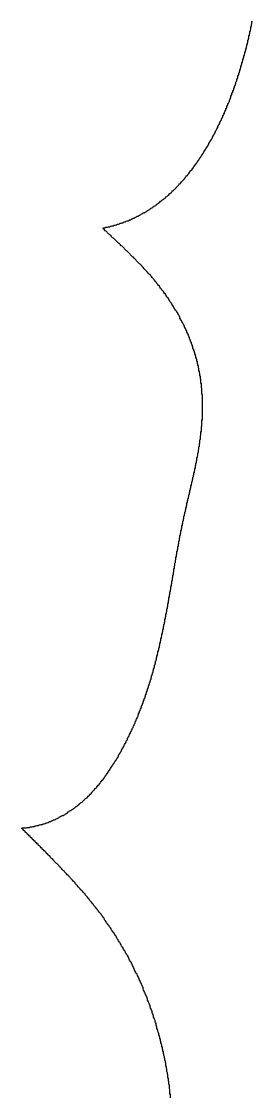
# Model space of a CAD drawing. Header units: millimetres. Extents: x 35 to 605, y 64 to 964.
# Drawn here: x 373.46 to 378.08, y 398.73 to 420.27 of the extents above; entities that cross this region are included whole.
import ezdxf

# ---------------------------------------------------------------- set-up
doc = ezdxf.new("R2010")
doc.units = ezdxf.units.MM

msp = doc.modelspace()

# ---------------------------------------------------------------- linework, layer by layer
msp.add_polyline3d([(376.437, 398.698, 0), (376.437, 398.728, 0), (376.437, 398.748, 0), (376.437, 398.768, 0), (376.427, 398.788, 0), (376.427, 398.818, 0), (376.427, 398.838, 0), (376.427, 398.858, 0), (376.417, 398.888, 0), (376.417, 398.908, 0), (376.417, 398.928, 0), (376.417, 398.948, 0), (376.407, 398.978, 0), (376.407, 398.998, 0), (376.407, 399.018, 0), (376.397, 399.038, 0), (376.397, 399.068, 0), (376.397, 399.088, 0), (376.387, 399.108, 0), (376.387, 399.138, 0), (376.387, 399.158, 0), (376.377, 399.178, 0), (376.377, 399.198, 0), (376.367, 399.228, 0), (376.367, 399.248, 0), (376.367, 399.268, 0), (376.357, 399.298, 0), (376.357, 399.318, 0), (376.347, 399.338, 0), (376.347, 399.358, 0), (376.347, 399.388, 0), (376.337, 399.408, 0), (376.337, 399.428, 0), (376.327, 399.458, 0), (376.327, 399.478, 0), (376.317, 399.498, 0), (376.317, 399.518, 0), (376.307, 399.548, 0), (376.307, 399.568, 0), (376.297, 399.588, 0), (376.297, 399.618, 0), (376.287, 399.638, 0), (376.287, 399.658, 0), (376.277, 399.678, 0), (376.277, 399.708, 0), (376.267, 399.728, 0), (376.267, 399.748, 0), (376.257, 399.778, 0), (376.247, 399.798, 0), (376.247, 399.818, 0), (376.237, 399.838, 0), (376.237, 399.868, 0), (376.227, 399.888, 0), (376.227, 399.908, 0), (376.217, 399.938, 0), (376.207, 399.958, 0), (376.207, 399.978, 0), (376.197, 399.998, 0), (376.187, 400.028, 0), (376.187, 400.048, 0), (376.177, 400.068, 0), (376.167, 400.088, 0), (376.167, 400.118, 0), (376.157, 400.138, 0), (376.147, 400.158, 0), (376.147, 400.188, 0), (376.137, 400.208, 0), (376.127, 400.228, 0), (376.127, 400.248, 0), (376.117, 400.278, 0), (376.107, 400.298, 0), (376.097, 400.318, 0), (376.097, 400.338, 0), (376.087, 400.368, 0), (376.077, 400.388, 0), (376.067, 400.408, 0), (376.067, 400.438, 0), (376.057, 400.458, 0), (376.047, 400.478, 0), (376.037, 400.498, 0), (376.027, 400.528, 0), (376.027, 400.548, 0), (376.017, 400.568, 0), (376.007, 400.588, 0), (375.997, 400.618, 0), (375.987, 400.638, 0), (375.977, 400.658, 0), (375.977, 400.678, 0), (375.967, 400.708, 0), (375.957, 400.728, 0), (375.947, 400.748, 0), (375.937, 400.768, 0), (375.927, 400.798, 0), (375.917, 400.818, 0), (375.907, 400.838, 0), (375.897, 400.858, 0), (375.887, 400.888, 0), (375.887, 400.908, 0), (375.877, 400.928, 0), (375.867, 400.948, 0), (375.857, 400.978, 0), (375.847, 400.998, 0), (375.837, 401.018, 0), (375.827, 401.038, 0), (375.817, 401.058, 0), (375.807, 401.088, 0), (375.797, 401.108, 0), (375.787, 401.128, 0), (375.777, 401.148, 0), (375.767, 401.178, 0), (375.747, 401.198, 0), (375.737, 401.218, 0), (375.727, 401.238, 0), (375.717, 401.258, 0), (375.707, 401.288, 0), (375.697, 401.308, 0), (375.687, 401.328, 0), (375.677, 401.348, 0), (375.667, 401.368, 0), (375.657, 401.398, 0), (375.647, 401.418, 0), (375.627, 401.438, 0), (375.617, 401.458, 0), (375.607, 401.478, 0), (375.597, 401.508, 0), (375.587, 401.528, 0), (375.577, 401.548, 0), (375.557, 401.568, 0), (375.547, 401.588, 0), (375.537, 401.608, 0), (375.527, 401.638, 0), (375.507, 401.658, 0), (375.497, 401.678, 0), (375.487, 401.698, 0), (375.477, 401.718, 0), (375.457, 401.738, 0), (375.447, 401.768, 0), (375.437, 401.788, 0), (375.427, 401.808, 0), (375.407, 401.828, 0), (375.397, 401.848, 0), (375.387, 401.868, 0), (375.367, 401.888, 0), (375.357, 401.918, 0), (375.347, 401.938, 0), (375.327, 401.958, 0), (375.317, 401.978, 0), (375.307, 401.998, 0), (375.287, 402.018, 0), (375.277, 402.038, 0), (375.257, 402.058, 0), (375.247, 402.088, 0), (375.237, 402.108, 0), (375.217, 402.128, 0), (375.207, 402.148, 0), (375.187, 402.168, 0), (375.177, 402.188, 0), (375.157, 402.208, 0), (375.147, 402.228, 0), (375.137, 402.248, 0), (375.117, 402.268, 0), (375.107, 402.298, 0), (375.087, 402.318, 0), (375.077, 402.338, 0), (375.057, 402.358, 0), (375.047, 402.378, 0), (375.027, 402.398, 0), (375.007, 402.418, 0), (374.997, 402.438, 0), (374.977, 402.458, 0), (374.967, 402.478, 0), (374.947, 402.498, 0), (374.937, 402.518, 0), (374.917, 402.538, 0), (374.897, 402.558, 0), (374.887, 402.578, 0), (374.867, 402.598, 0), (374.857, 402.618, 0), (374.837, 402.638, 0), (374.817, 402.658, 0), (374.807, 402.678, 0), (374.787, 402.698, 0), (374.777, 402.718, 0), (374.757, 402.738, 0), (374.737, 402.758, 0), (374.727, 402.778, 0), (374.707, 402.798, 0), (374.687, 402.818, 0), (374.677, 402.838, 0), (374.657, 402.858, 0), (374.637, 402.868, 0), (374.627, 402.888, 0), (374.607, 402.908, 0), (374.587, 402.928, 0), (374.577, 402.948, 0), (374.557, 402.968, 0), (374.537, 402.988, 0), (374.527, 403.008, 0), (374.507, 403.028, 0), (374.487, 403.038, 0), (374.477, 403.058, 0), (374.457, 403.078, 0), (374.437, 403.098, 0), (374.427, 403.118, 0), (374.407, 403.138, 0), (374.387, 403.158, 0), (374.367, 403.168, 0), (374.357, 403.188, 0), (374.337, 403.208, 0), (374.317, 403.228, 0), (374.307, 403.248, 0), (374.287, 403.258, 0), (374.267, 403.278, 0), (374.257, 403.298, 0), (374.237, 403.318, 0), (374.217, 403.328, 0), (374.207, 403.348, 0), (374.187, 403.368, 0), (374.167, 403.388, 0), (374.157, 403.398, 0), (374.137, 403.418, 0), (374.117, 403.438, 0), (374.107, 403.448, 0), (374.087, 403.468, 0), (374.077, 403.488, 0), (374.057, 403.498, 0), (374.037, 403.518, 0), (374.027, 403.538, 0), (374.007, 403.548, 0), (373.987, 403.568, 0), (373.977, 403.588, 0), (373.957, 403.598, 0), (373.947, 403.618, 0), (373.927, 403.638, 0), (373.907, 403.648, 0), (373.897, 403.668, 0), (373.877, 403.678, 0), (373.867, 403.698, 0), (373.847, 403.708, 0), (373.837, 403.728, 0), (373.817, 403.748, 0), (373.797, 403.758, 0), (373.787, 403.778, 0), (373.767, 403.788, 0), (373.757, 403.808, 0), (373.737, 403.818, 0), (373.727, 403.838, 0), (373.707, 403.848, 0), (373.697, 403.868, 0), (373.677, 403.878, 0), (373.667, 403.898, 0), (373.647, 403.908, 0), (373.637, 403.918, 0), (373.627, 403.938, 0), (373.607, 403.948, 0), (373.597, 403.968, 0), (373.577, 403.978, 0), (373.567, 403.998, 0), (373.557, 404.008, 0), (373.537, 404.018, 0), (373.527, 404.038, 0), (373.507, 404.048, 0), (373.497, 404.058, 0), (373.487, 404.078, 0), (373.477, 404.088, 0), (373.457, 404.098, 0), (373.477, 404.108, 0), (373.497, 404.108, 0), (373.527, 404.108, 0), (373.547, 404.108, 0), (373.567, 404.118, 0), (373.587, 404.118, 0), (373.607, 404.118, 0), (373.627, 404.128, 0), (373.647, 404.128, 0), (373.667, 404.128, 0), (373.687, 404.138, 0), (373.707, 404.138, 0), (373.727, 404.148, 0), (373.747, 404.148, 0), (373.767, 404.158, 0), (373.787, 404.158, 0), (373.807, 404.168, 0), (373.827, 404.168, 0), (373.847, 404.178, 0), (373.867, 404.178, 0), (373.887, 404.188, 0), (373.907, 404.188, 0), (373.927, 404.198, 0), (373.947, 404.208, 0), (373.967, 404.208, 0), (373.987, 404.218, 0), (374.007, 404.228, 0), (374.017, 404.238, 0), (374.037, 404.238, 0), (374.057, 404.248, 0), (374.077, 404.258, 0), (374.097, 404.268, 0), (374.117, 404.268, 0), (374.137, 404.278, 0), (374.147, 404.288, 0), (374.167, 404.298, 0), (374.187, 404.308, 0), (374.207, 404.318, 0), (374.217, 404.328, 0), (374.237, 404.338, 0), (374.257, 404.348, 0), (374.277, 404.358, 0), (374.287, 404.358, 0), (374.307, 404.368, 0), (374.327, 404.378, 0), (374.337, 404.388, 0), (374.357, 404.398, 0), (374.377, 404.408, 0), (374.387, 404.428, 0), (374.407, 404.438, 0), (374.417, 404.448, 0), (374.437, 404.458, 0), (374.457, 404.468, 0), (374.467, 404.478, 0), (374.487, 404.488, 0), (374.497, 404.498, 0), (374.517, 404.508, 0), (374.527, 404.518, 0), (374.547, 404.538, 0), (374.567, 404.548, 0), (374.577, 404.558, 0), (374.597, 404.568, 0), (374.607, 404.578, 0), (374.617, 404.598, 0), (374.637, 404.608, 0), (374.647, 404.618, 0), (374.667, 404.628, 0), (374.677, 404.638, 0), (374.697, 404.658, 0), (374.707, 404.668, 0), (374.717, 404.678, 0), (374.737, 404.698, 0), (374.747, 404.708, 0), (374.767, 404.718, 0), (374.777, 404.728, 0), (374.787, 404.748, 0), (374.807, 404.758, 0), (374.817, 404.768, 0), (374.827, 404.788, 0), (374.847, 404.798, 0), (374.857, 404.808, 0), (374.867, 404.828, 0), (374.877, 404.838, 0), (374.897, 404.858, 0), (374.907, 404.868, 0), (374.917, 404.878, 0), (374.927, 404.898, 0), (374.947, 404.908, 0), (374.957, 404.918, 0), (374.967, 404.938, 0), (374.977, 404.948, 0), (374.987, 404.968, 0), (375.007, 404.978, 0), (375.017, 404.998, 0), (375.027, 405.008, 0), (375.037, 405.018, 0), (375.047, 405.038, 0), (375.057, 405.048, 0), (375.067, 405.068, 0), (375.087, 405.078, 0), (375.097, 405.098, 0), (375.107, 405.108, 0), (375.117, 405.128, 0), (375.127, 405.138, 0), (375.137, 405.158, 0), (375.147, 405.168, 0), (375.157, 405.178, 0), (375.167, 405.198, 0), (375.177, 405.208, 0), (375.187, 405.228, 0), (375.197, 405.238, 0), (375.207, 405.258, 0), (375.217, 405.268, 0), (375.227, 405.288, 0), (375.237, 405.298, 0), (375.247, 405.318, 0), (375.257, 405.338, 0), (375.267, 405.348, 0), (375.277, 405.368, 0), (375.287, 405.378, 0), (375.297, 405.398, 0), (375.307, 405.408, 0), (375.317, 405.428, 0), (375.327, 405.438, 0), (375.337, 405.458, 0), (375.347, 405.468, 0), (375.357, 405.488, 0), (375.367, 405.498, 0), (375.377, 405.518, 0), (375.387, 405.528, 0), (375.397, 405.548, 0), (375.397, 405.568, 0), (375.407, 405.578, 0), (375.417, 405.598, 0), (375.427, 405.608, 0), (375.437, 405.628, 0), (375.447, 405.638, 0), (375.457, 405.658, 0), (375.457, 405.668, 0), (375.467, 405.688, 0), (375.477, 405.698, 0), (375.487, 405.718, 0), (375.497, 405.738, 0), (375.507, 405.748, 0), (375.507, 405.768, 0), (375.517, 405.778, 0), (375.527, 405.798, 0), (375.537, 405.808, 0), (375.547, 405.828, 0), (375.547, 405.838, 0), (375.557, 405.858, 0), (375.567, 405.868, 0), (375.577, 405.888, 0), (375.577, 405.908, 0), (375.587, 405.918, 0), (375.597, 405.938, 0), (375.607, 405.948, 0), (375.607, 405.968, 0), (375.617, 405.978, 0), (375.627, 405.998, 0), (375.637, 406.008, 0), (375.637, 406.028, 0), (375.647, 406.038, 0), (375.657, 406.058, 0), (375.667, 406.078, 0), (375.667, 406.088, 0), (375.677, 406.108, 0), (375.687, 406.118, 0), (375.687, 406.138, 0), (375.697, 406.148, 0), (375.707, 406.168, 0), (375.707, 406.178, 0), (375.717, 406.198, 0), (375.727, 406.208, 0), (375.727, 406.228, 0), (375.737, 406.248, 0), (375.747, 406.258, 0), (375.747, 406.278, 0), (375.757, 406.288, 0), (375.767, 406.308, 0), (375.767, 406.318, 0), (375.777, 406.338, 0), (375.787, 406.348, 0), (375.787, 406.368, 0), (375.797, 406.388, 0), (375.797, 406.398, 0), (375.807, 406.418, 0), (375.817, 406.428, 0), (375.817, 406.448, 0), (375.827, 406.458, 0), (375.827, 406.478, 0), (375.837, 406.488, 0), (375.847, 406.508, 0), (375.847, 406.518, 0), (375.857, 406.538, 0), (375.857, 406.558, 0), (375.867, 406.568, 0), (375.877, 406.588, 0), (375.877, 406.598, 0), (375.887, 406.618, 0), (375.887, 406.628, 0), (375.897, 406.648, 0), (375.897, 406.658, 0), (375.907, 406.678, 0), (375.907, 406.688, 0), (375.917, 406.708, 0), (375.927, 406.718, 0), (375.927, 406.738, 0), (375.937, 406.758, 0), (375.937, 406.768, 0), (375.947, 406.788, 0), (375.947, 406.798, 0), (375.957, 406.818, 0), (375.957, 406.828, 0), (375.967, 406.848, 0), (375.967, 406.858, 0), (375.977, 406.878, 0), (375.977, 406.888, 0), (375.987, 406.908, 0), (375.987, 406.918, 0), (375.997, 406.938, 0), (375.997, 406.958, 0), (376.007, 406.968, 0), (376.007, 406.988, 0), (376.017, 406.998, 0), (376.017, 407.018, 0), (376.027, 407.028, 0), (376.027, 407.048, 0), (376.037, 407.058, 0), (376.037, 407.078, 0), (376.047, 407.088, 0), (376.047, 407.108, 0), (376.047, 407.118, 0), (376.057, 407.138, 0), (376.057, 407.158, 0), (376.067, 407.168, 0), (376.067, 407.188, 0), (376.077, 407.198, 0), (376.077, 407.218, 0), (376.087, 407.228, 0), (376.087, 407.248, 0), (376.087, 407.258, 0), (376.097, 407.278, 0), (376.097, 407.288, 0), (376.107, 407.308, 0), (376.107, 407.318, 0), (376.117, 407.338, 0), (376.117, 407.348, 0), (376.117, 407.368, 0), (376.127, 407.378, 0), (376.127, 407.398, 0), (376.137, 407.418, 0), (376.137, 407.428, 0), (376.137, 407.448, 0), (376.147, 407.458, 0), (376.147, 407.478, 0), (376.157, 407.488, 0), (376.157, 407.508, 0), (376.157, 407.518, 0), (376.167, 407.538, 0), (376.167, 407.548, 0), (376.177, 407.568, 0), (376.177, 407.578, 0), (376.177, 407.598, 0), (376.187, 407.608, 0), (376.187, 407.628, 0), (376.187, 407.638, 0), (376.197, 407.658, 0), (376.197, 407.668, 0), (376.207, 407.688, 0), (376.207, 407.698, 0), (376.207, 407.718, 0), (376.217, 407.728, 0), (376.217, 407.748, 0), (376.217, 407.758, 0), (376.227, 407.778, 0), (376.227, 407.788, 0), (376.227, 407.808, 0), (376.237, 407.828, 0), (376.237, 407.838, 0), (376.237, 407.858, 0), (376.247, 407.868, 0), (376.247, 407.888, 0), (376.247, 407.898, 0), (376.257, 407.918, 0), (376.257, 407.928, 0), (376.257, 407.948, 0), (376.267, 407.958, 0), (376.267, 407.978, 0), (376.267, 407.988, 0), (376.277, 408.008, 0), (376.277, 408.018, 0), (376.277, 408.038, 0), (376.287, 408.048, 0), (376.287, 408.068, 0), (376.287, 408.078, 0), (376.297, 408.098, 0), (376.297, 408.108, 0), (376.297, 408.128, 0), (376.297, 408.138, 0), (376.307, 408.158, 0), (376.307, 408.168, 0), (376.307, 408.188, 0), (376.317, 408.198, 0), (376.317, 408.218, 0), (376.317, 408.228, 0), (376.327, 408.248, 0), (376.327, 408.258, 0), (376.327, 408.278, 0), (376.327, 408.288, 0), (376.337, 408.308, 0), (376.337, 408.318, 0), (376.337, 408.338, 0), (376.347, 408.348, 0), (376.347, 408.368, 0), (376.347, 408.378, 0), (376.347, 408.398, 0), (376.357, 408.408, 0), (376.357, 408.418, 0), (376.357, 408.438, 0), (376.367, 408.448, 0), (376.367, 408.468, 0), (376.367, 408.478, 0), (376.367, 408.498, 0), (376.377, 408.508, 0), (376.377, 408.528, 0), (376.377, 408.538, 0), (376.387, 408.558, 0), (376.387, 408.568, 0), (376.387, 408.588, 0), (376.387, 408.598, 0), (376.397, 408.618, 0), (376.397, 408.628, 0), (376.397, 408.648, 0), (376.397, 408.658, 0), (376.407, 408.678, 0), (376.407, 408.688, 0), (376.407, 408.708, 0), (376.407, 408.718, 0), (376.417, 408.738, 0), (376.417, 408.748, 0), (376.417, 408.758, 0), (376.417, 408.778, 0), (376.427, 408.788, 0), (376.427, 408.808, 0), (376.427, 408.818, 0), (376.427, 408.838, 0), (376.437, 408.848, 0), (376.437, 408.868, 0), (376.437, 408.878, 0), (376.447, 408.898, 0), (376.447, 408.908, 0), (376.447, 408.928, 0), (376.447, 408.938, 0), (376.457, 408.958, 0), (376.457, 408.968, 0), (376.457, 408.978, 0), (376.457, 408.998, 0), (376.467, 409.008, 0), (376.467, 409.028, 0), (376.467, 409.038, 0), (376.467, 409.058, 0), (376.477, 409.068, 0), (376.477, 409.088, 0), (376.477, 409.098, 0), (376.477, 409.118, 0), (376.487, 409.128, 0), (376.487, 409.138, 0), (376.487, 409.158, 0), (376.487, 409.168, 0), (376.497, 409.188, 0), (376.497, 409.198, 0), (376.497, 409.218, 0), (376.497, 409.228, 0), (376.507, 409.248, 0), (376.507, 409.258, 0), (376.507, 409.268, 0), (376.507, 409.288, 0), (376.507, 409.298, 0), (376.517, 409.318, 0), (376.517, 409.328, 0), (376.517, 409.348, 0), (376.517, 409.358, 0), (376.527, 409.368, 0), (376.527, 409.388, 0), (376.527, 409.398, 0), (376.527, 409.418, 0), (376.537, 409.428, 0), (376.537, 409.448, 0), (376.537, 409.458, 0), (376.537, 409.478, 0), (376.547, 409.488, 0), (376.547, 409.498, 0), (376.547, 409.518, 0), (376.547, 409.528, 0), (376.557, 409.548, 0), (376.557, 409.558, 0), (376.557, 409.568, 0), (376.557, 409.588, 0), (376.567, 409.598, 0), (376.567, 409.618, 0), (376.567, 409.628, 0), (376.567, 409.648, 0), (376.577, 409.658, 0), (376.577, 409.668, 0), (376.577, 409.688, 0), (376.587, 409.698, 0), (376.587, 409.718, 0), (376.587, 409.728, 0), (376.587, 409.748, 0), (376.597, 409.758, 0), (376.597, 409.768, 0), (376.597, 409.788, 0), (376.597, 409.798, 0), (376.607, 409.818, 0), (376.607, 409.828, 0), (376.607, 409.838, 0), (376.607, 409.858, 0), (376.617, 409.868, 0), (376.617, 409.888, 0), (376.617, 409.898, 0), (376.617, 409.908, 0), (376.627, 409.928, 0), (376.627, 409.938, 0), (376.627, 409.958, 0), (376.627, 409.968, 0), (376.637, 409.978, 0), (376.637, 409.998, 0), (376.637, 410.008, 0), (376.647, 410.028, 0), (376.647, 410.038, 0), (376.647, 410.048, 0), (376.647, 410.068, 0), (376.657, 410.078, 0), (376.657, 410.098, 0), (376.657, 410.108, 0), (376.667, 410.118, 0), (376.667, 410.138, 0), (376.667, 410.148, 0), (376.667, 410.158, 0), (376.677, 410.178, 0), (376.677, 410.188, 0), (376.677, 410.208, 0), (376.687, 410.218, 0), (376.687, 410.228, 0), (376.687, 410.248, 0), (376.687, 410.258, 0), (376.697, 410.268, 0), (376.697, 410.288, 0), (376.697, 410.298, 0), (376.707, 410.318, 0), (376.707, 410.328, 0), (376.707, 410.338, 0), (376.707, 410.358, 0), (376.717, 410.368, 0), (376.717, 410.388, 0), (376.717, 410.398, 0), (376.727, 410.408, 0), (376.727, 410.428, 0), (376.727, 410.438, 0), (376.737, 410.448, 0), (376.737, 410.468, 0), (376.737, 410.478, 0), (376.747, 410.498, 0), (376.747, 410.508, 0), (376.747, 410.518, 0), (376.757, 410.538, 0), (376.757, 410.548, 0), (376.757, 410.568, 0), (376.767, 410.578, 0), (376.767, 410.588, 0), (376.767, 410.608, 0), (376.767, 410.618, 0), (376.777, 410.638, 0), (376.777, 410.648, 0), (376.777, 410.658, 0), (376.787, 410.678, 0), (376.787, 410.688, 0), (376.787, 410.708, 0), (376.797, 410.718, 0), (376.797, 410.728, 0), (376.797, 410.748, 0), (376.807, 410.758, 0), (376.807, 410.778, 0), (376.807, 410.788, 0), (376.817, 410.798, 0), (376.817, 410.818, 0), (376.817, 410.828, 0), (376.827, 410.848, 0), (376.827, 410.858, 0), (376.827, 410.878, 0), (376.837, 410.888, 0), (376.837, 410.898, 0), (376.837, 410.918, 0), (376.847, 410.928, 0), (376.847, 410.948, 0), (376.847, 410.958, 0), (376.857, 410.978, 0), (376.857, 410.988, 0), (376.857, 411.008, 0), (376.867, 411.018, 0), (376.867, 411.028, 0), (376.867, 411.048, 0), (376.877, 411.058, 0), (376.877, 411.078, 0), (376.877, 411.088, 0), (376.887, 411.108, 0), (376.887, 411.118, 0), (376.887, 411.138, 0), (376.897, 411.148, 0), (376.897, 411.168, 0), (376.897, 411.178, 0), (376.907, 411.188, 0), (376.907, 411.208, 0), (376.907, 411.218, 0), (376.917, 411.238, 0), (376.917, 411.248, 0), (376.917, 411.268, 0), (376.927, 411.278, 0), (376.927, 411.298, 0), (376.927, 411.308, 0), (376.937, 411.328, 0), (376.937, 411.338, 0), (376.937, 411.358, 0), (376.937, 411.368, 0), (376.947, 411.388, 0), (376.947, 411.398, 0), (376.947, 411.418, 0), (376.957, 411.428, 0), (376.957, 411.448, 0), (376.957, 411.458, 0), (376.967, 411.478, 0), (376.967, 411.488, 0), (376.967, 411.508, 0), (376.967, 411.518, 0), (376.977, 411.538, 0), (376.977, 411.548, 0), (376.977, 411.568, 0), (376.987, 411.578, 0), (376.987, 411.598, 0), (376.987, 411.608, 0), (376.987, 411.628, 0), (376.997, 411.638, 0), (376.997, 411.658, 0), (376.997, 411.668, 0), (376.997, 411.688, 0), (377.007, 411.698, 0), (377.007, 411.718, 0), (377.007, 411.728, 0), (377.007, 411.748, 0), (377.017, 411.758, 0), (377.017, 411.778, 0), (377.017, 411.788, 0), (377.017, 411.808, 0), (377.027, 411.828, 0), (377.027, 411.838, 0), (377.027, 411.858, 0), (377.027, 411.868, 0), (377.027, 411.888, 0), (377.037, 411.898, 0), (377.037, 411.918, 0), (377.037, 411.928, 0), (377.037, 411.948, 0), (377.037, 411.968, 0), (377.047, 411.978, 0), (377.047, 411.998, 0), (377.047, 412.008, 0), (377.047, 412.028, 0), (377.047, 412.038, 0), (377.057, 412.058, 0), (377.057, 412.078, 0), (377.057, 412.088, 0), (377.057, 412.108, 0), (377.057, 412.118, 0), (377.057, 412.138, 0), (377.057, 412.148, 0), (377.067, 412.168, 0), (377.067, 412.188, 0), (377.067, 412.198, 0), (377.067, 412.218, 0), (377.067, 412.228, 0), (377.067, 412.248, 0), (377.067, 412.268, 0), (377.067, 412.278, 0), (377.077, 412.298, 0), (377.077, 412.308, 0), (377.077, 412.328, 0), (377.077, 412.348, 0), (377.077, 412.358, 0), (377.077, 412.378, 0), (377.077, 412.388, 0), (377.077, 412.408, 0), (377.077, 412.428, 0), (377.077, 412.438, 0), (377.077, 412.458, 0), (377.077, 412.478, 0), (377.077, 412.488, 0), (377.077, 412.508, 0), (377.077, 412.518, 0), (377.077, 412.538, 0), (377.077, 412.558, 0), (377.077, 412.568, 0), (377.077, 412.588, 0), (377.077, 412.608, 0), (377.077, 412.618, 0), (377.077, 412.638, 0), (377.077, 412.658, 0), (377.077, 412.668, 0), (377.077, 412.688, 0), (377.077, 412.708, 0), (377.077, 412.718, 0), (377.077, 412.738, 0), (377.077, 412.758, 0), (377.077, 412.768, 0), (377.077, 412.788, 0), (377.067, 412.808, 0), (377.067, 412.818, 0), (377.067, 412.838, 0), (377.067, 412.858, 0), (377.067, 412.868, 0), (377.067, 412.888, 0), (377.067, 412.908, 0), (377.067, 412.918, 0), (377.057, 412.938, 0), (377.057, 412.958, 0), (377.057, 412.968, 0), (377.057, 412.988, 0), (377.057, 413.008, 0), (377.047, 413.028, 0), (377.047, 413.038, 0), (377.047, 413.058, 0), (377.047, 413.078, 0), (377.047, 413.088, 0), (377.037, 413.108, 0), (377.037, 413.128, 0), (377.037, 413.138, 0), (377.037, 413.158, 0), (377.027, 413.178, 0), (377.027, 413.198, 0), (377.027, 413.208, 0), (377.017, 413.228, 0), (377.017, 413.248, 0), (377.017, 413.258, 0), (377.007, 413.278, 0), (377.007, 413.298, 0), (377.007, 413.318, 0), (376.997, 413.328, 0), (376.997, 413.348, 0), (376.997, 413.368, 0), (376.987, 413.378, 0), (376.987, 413.398, 0), (376.977, 413.418, 0), (376.977, 413.438, 0), (376.977, 413.448, 0), (376.967, 413.468, 0), (376.967, 413.488, 0), (376.957, 413.508, 0), (376.957, 413.518, 0), (376.947, 413.538, 0), (376.947, 413.558, 0), (376.937, 413.578, 0), (376.937, 413.588, 0), (376.927, 413.608, 0), (376.927, 413.628, 0), (376.917, 413.638, 0), (376.917, 413.658, 0), (376.907, 413.678, 0), (376.907, 413.698, 0), (376.897, 413.708, 0), (376.887, 413.728, 0), (376.887, 413.748, 0), (376.877, 413.768, 0), (376.877, 413.778, 0), (376.867, 413.798, 0), (376.857, 413.818, 0), (376.857, 413.838, 0), (376.847, 413.848, 0), (376.837, 413.868, 0), (376.837, 413.888, 0), (376.827, 413.908, 0), (376.817, 413.918, 0), (376.817, 413.938, 0), (376.807, 413.958, 0), (376.797, 413.978, 0), (376.797, 413.998, 0), (376.787, 414.008, 0), (376.777, 414.028, 0), (376.767, 414.048, 0), (376.767, 414.068, 0), (376.757, 414.078, 0), (376.747, 414.098, 0), (376.737, 414.118, 0), (376.727, 414.138, 0), (376.717, 414.148, 0), (376.717, 414.168, 0), (376.707, 414.188, 0), (376.697, 414.208, 0), (376.687, 414.218, 0), (376.677, 414.238, 0), (376.667, 414.258, 0), (376.657, 414.278, 0), (376.647, 414.288, 0), (376.637, 414.308, 0), (376.627, 414.328, 0), (376.627, 414.348, 0), (376.617, 414.368, 0), (376.607, 414.378, 0), (376.597, 414.398, 0), (376.587, 414.418, 0), (376.577, 414.438, 0), (376.567, 414.448, 0), (376.557, 414.468, 0), (376.537, 414.488, 0), (376.527, 414.508, 0), (376.517, 414.518, 0), (376.507, 414.538, 0), (376.497, 414.558, 0), (376.487, 414.578, 0), (376.477, 414.588, 0), (376.467, 414.608, 0), (376.457, 414.628, 0), (376.437, 414.648, 0), (376.427, 414.658, 0), (376.417, 414.678, 0), (376.407, 414.698, 0), (376.397, 414.718, 0), (376.387, 414.738, 0), (376.367, 414.748, 0), (376.357, 414.768, 0), (376.347, 414.788, 0), (376.337, 414.808, 0), (376.317, 414.818, 0), (376.307, 414.838, 0), (376.297, 414.858, 0), (376.277, 414.878, 0), (376.267, 414.888, 0), (376.257, 414.908, 0), (376.237, 414.928, 0), (376.227, 414.948, 0), (376.217, 414.968, 0), (376.197, 414.978, 0), (376.187, 414.998, 0), (376.167, 415.018, 0), (376.157, 415.038, 0), (376.147, 415.048, 0), (376.127, 415.068, 0), (376.117, 415.088, 0), (376.097, 415.108, 0), (376.087, 415.118, 0), (376.067, 415.138, 0), (376.057, 415.158, 0), (376.037, 415.178, 0), (376.027, 415.198, 0), (376.007, 415.208, 0), (375.987, 415.228, 0), (375.977, 415.248, 0), (375.957, 415.268, 0), (375.947, 415.278, 0), (375.927, 415.298, 0), (375.907, 415.318, 0), (375.897, 415.338, 0), (375.877, 415.348, 0), (375.867, 415.368, 0), (375.847, 415.388, 0), (375.827, 415.408, 0), (375.817, 415.418, 0), (375.797, 415.438, 0), (375.777, 415.458, 0), (375.757, 415.478, 0), (375.747, 415.488, 0), (375.727, 415.508, 0), (375.707, 415.528, 0), (375.697, 415.548, 0), (375.677, 415.558, 0), (375.657, 415.578, 0), (375.637, 415.598, 0), (375.627, 415.608, 0), (375.607, 415.628, 0), (375.587, 415.648, 0), (375.567, 415.668, 0), (375.557, 415.678, 0), (375.537, 415.698, 0), (375.517, 415.718, 0), (375.507, 415.728, 0), (375.487, 415.748, 0), (375.467, 415.768, 0), (375.447, 415.778, 0), (375.437, 415.798, 0), (375.417, 415.818, 0), (375.397, 415.828, 0), (375.377, 415.848, 0), (375.367, 415.858, 0), (375.347, 415.878, 0), (375.327, 415.898, 0), (375.317, 415.908, 0), (375.297, 415.928, 0), (375.277, 415.938, 0), (375.257, 415.958, 0), (375.247, 415.978, 0), (375.227, 415.988, 0), (375.207, 416.008, 0), (375.197, 416.018, 0), (375.177, 416.038, 0), (375.167, 416.048, 0), (375.147, 416.068, 0), (375.127, 416.078, 0), (375.117, 416.098, 0), (375.097, 416.108, 0), (375.087, 416.128, 0), (375.087, 416.138, 0), (375.107, 416.138, 0), (375.127, 416.138, 0), (375.137, 416.148, 0), (375.157, 416.148, 0), (375.177, 416.148, 0), (375.197, 416.158, 0), (375.217, 416.158, 0), (375.237, 416.168, 0), (375.247, 416.168, 0), (375.267, 416.178, 0), (375.287, 416.178, 0), (375.307, 416.188, 0), (375.327, 416.188, 0), (375.347, 416.198, 0), (375.357, 416.198, 0), (375.377, 416.208, 0), (375.397, 416.208, 0), (375.417, 416.218, 0), (375.427, 416.228, 0), (375.447, 416.228, 0), (375.467, 416.238, 0), (375.487, 416.238, 0), (375.497, 416.248, 0), (375.517, 416.258, 0), (375.537, 416.258, 0), (375.547, 416.268, 0), (375.567, 416.278, 0), (375.587, 416.278, 0), (375.607, 416.288, 0), (375.617, 416.298, 0), (375.637, 416.298, 0), (375.657, 416.308, 0), (375.667, 416.318, 0), (375.687, 416.328, 0), (375.707, 416.328, 0), (375.717, 416.338, 0), (375.737, 416.348, 0), (375.757, 416.358, 0), (375.767, 416.368, 0), (375.787, 416.368, 0), (375.797, 416.378, 0), (375.817, 416.388, 0), (375.837, 416.398, 0), (375.847, 416.408, 0), (375.867, 416.418, 0), (375.877, 416.428, 0), (375.897, 416.438, 0), (375.917, 416.438, 0), (375.927, 416.448, 0), (375.947, 416.458, 0), (375.957, 416.468, 0), (375.977, 416.478, 0), (375.987, 416.488, 0), (376.007, 416.498, 0), (376.017, 416.508, 0), (376.037, 416.518, 0), (376.047, 416.528, 0), (376.067, 416.538, 0), (376.077, 416.548, 0), (376.097, 416.558, 0), (376.107, 416.568, 0), (376.127, 416.578, 0), (376.137, 416.588, 0), (376.157, 416.598, 0), (376.167, 416.608, 0), (376.177, 416.618, 0), (376.197, 416.628, 0), (376.207, 416.638, 0), (376.227, 416.648, 0), (376.237, 416.668, 0), (376.257, 416.678, 0), (376.267, 416.688, 0), (376.277, 416.698, 0), (376.297, 416.708, 0), (376.307, 416.718, 0), (376.327, 416.728, 0), (376.337, 416.738, 0), (376.347, 416.758, 0), (376.367, 416.768, 0), (376.377, 416.778, 0), (376.387, 416.788, 0), (376.407, 416.798, 0), (376.417, 416.818, 0), (376.427, 416.828, 0), (376.447, 416.838, 0), (376.457, 416.848, 0), (376.467, 416.858, 0), (376.477, 416.878, 0), (376.497, 416.888, 0), (376.507, 416.898, 0), (376.517, 416.908, 0), (376.537, 416.928, 0), (376.547, 416.938, 0), (376.557, 416.948, 0), (376.567, 416.958, 0), (376.587, 416.978, 0), (376.597, 416.988, 0), (376.607, 416.998, 0), (376.617, 417.018, 0), (376.637, 417.028, 0), (376.647, 417.038, 0), (376.657, 417.058, 0), (376.667, 417.068, 0), (376.677, 417.078, 0), (376.697, 417.098, 0), (376.707, 417.108, 0), (376.717, 417.118, 0), (376.727, 417.138, 0), (376.737, 417.148, 0), (376.747, 417.158, 0), (376.757, 417.178, 0), (376.777, 417.188, 0), (376.787, 417.208, 0), (376.797, 417.218, 0), (376.807, 417.228, 0), (376.817, 417.248, 0), (376.827, 417.258, 0), (376.837, 417.278, 0), (376.847, 417.288, 0), (376.867, 417.298, 0), (376.877, 417.318, 0), (376.887, 417.328, 0), (376.897, 417.348, 0), (376.907, 417.358, 0), (376.917, 417.378, 0), (376.927, 417.388, 0), (376.937, 417.408, 0), (376.947, 417.418, 0), (376.957, 417.428, 0), (376.967, 417.448, 0), (376.977, 417.458, 0), (376.987, 417.478, 0), (376.997, 417.488, 0), (377.007, 417.508, 0), (377.017, 417.518, 0), (377.027, 417.538, 0), (377.037, 417.548, 0), (377.047, 417.568, 0), (377.057, 417.578, 0), (377.067, 417.598, 0), (377.077, 417.608, 0), (377.087, 417.628, 0), (377.097, 417.638, 0), (377.107, 417.658, 0), (377.117, 417.678, 0), (377.127, 417.688, 0), (377.137, 417.708, 0), (377.147, 417.718, 0), (377.157, 417.738, 0), (377.167, 417.748, 0), (377.177, 417.768, 0), (377.187, 417.778, 0), (377.197, 417.798, 0), (377.207, 417.818, 0), (377.207, 417.828, 0), (377.217, 417.848, 0), (377.227, 417.858, 0), (377.237, 417.878, 0), (377.247, 417.888, 0), (377.257, 417.908, 0), (377.267, 417.928, 0), (377.277, 417.938, 0), (377.277, 417.958, 0), (377.287, 417.968, 0), (377.297, 417.988, 0), (377.307, 418.008, 0), (377.317, 418.018, 0), (377.327, 418.038, 0), (377.337, 418.058, 0), (377.337, 418.068, 0), (377.347, 418.088, 0), (377.357, 418.098, 0), (377.367, 418.118, 0), (377.377, 418.138, 0), (377.387, 418.148, 0), (377.387, 418.168, 0), (377.397, 418.188, 0), (377.407, 418.198, 0), (377.417, 418.218, 0), (377.427, 418.238, 0), (377.427, 418.248, 0), (377.437, 418.268, 0), (377.447, 418.288, 0), (377.457, 418.298, 0), (377.457, 418.318, 0), (377.467, 418.338, 0), (377.477, 418.348, 0), (377.487, 418.368, 0), (377.487, 418.388, 0), (377.497, 418.398, 0), (377.507, 418.418, 0), (377.517, 418.438, 0), (377.517, 418.448, 0), (377.527, 418.468, 0), (377.537, 418.488, 0), (377.547, 418.498, 0), (377.547, 418.518, 0), (377.557, 418.538, 0), (377.567, 418.558, 0), (377.567, 418.568, 0), (377.577, 418.588, 0), (377.587, 418.608, 0), (377.587, 418.618, 0), (377.597, 418.638, 0), (377.607, 418.658, 0), (377.617, 418.668, 0), (377.617, 418.688, 0), (377.627, 418.708, 0), (377.637, 418.728, 0), (377.637, 418.738, 0), (377.647, 418.758, 0), (377.647, 418.778, 0), (377.657, 418.798, 0), (377.667, 418.808, 0), (377.667, 418.828, 0), (377.677, 418.848, 0), (377.687, 418.858, 0), (377.687, 418.878, 0), (377.697, 418.898, 0), (377.707, 418.918, 0), (377.707, 418.928, 0), (377.717, 418.948, 0), (377.717, 418.968, 0), (377.727, 418.988, 0), (377.737, 418.998, 0), (377.737, 419.018, 0), (377.747, 419.038, 0), (377.747, 419.058, 0), (377.757, 419.068, 0), (377.767, 419.088, 0), (377.767, 419.108, 0), (377.777, 419.128, 0), (377.777, 419.138, 0), (377.787, 419.158, 0), (377.787, 419.178, 0), (377.797, 419.198, 0), (377.807, 419.208, 0), (377.807, 419.228, 0), (377.817, 419.248, 0), (377.817, 419.268, 0), (377.827, 419.278, 0), (377.827, 419.298, 0), (377.837, 419.318, 0), (377.837, 419.338, 0), (377.847, 419.348, 0), (377.847, 419.368, 0), (377.857, 419.388, 0), (377.857, 419.408, 0), (377.867, 419.418, 0), (377.867, 419.438, 0), (377.877, 419.458, 0), (377.877, 419.478, 0), (377.887, 419.488, 0), (377.887, 419.508, 0), (377.897, 419.528, 0), (377.897, 419.548, 0), (377.907, 419.558, 0), (377.907, 419.578, 0), (377.917, 419.598, 0), (377.917, 419.618, 0), (377.927, 419.628, 0), (377.927, 419.648, 0), (377.937, 419.668, 0), (377.937, 419.688, 0), (377.947, 419.698, 0), (377.947, 419.718, 0), (377.957, 419.738, 0), (377.957, 419.758, 0), (377.957, 419.768, 0), (377.967, 419.788, 0), (377.967, 419.808, 0), (377.977, 419.828, 0), (377.977, 419.838, 0), (377.987, 419.858, 0), (377.987, 419.878, 0), (377.987, 419.898, 0), (377.997, 419.908, 0), (377.997, 419.928, 0), (378.007, 419.948, 0), (378.007, 419.968, 0), (378.007, 419.978, 0), (378.017, 419.998, 0), (378.017, 420.018, 0), (378.027, 420.038, 0), (378.027, 420.048, 0), (378.027, 420.068, 0), (378.037, 420.088, 0), (378.037, 420.108, 0), (378.047, 420.118, 0), (378.047, 420.138, 0), (378.047, 420.158, 0), (378.057, 420.178, 0), (378.057, 420.188, 0), (378.057, 420.208, 0), (378.067, 420.228, 0), (378.067, 420.238, 0), (378.067, 420.258, 0), (378.077, 420.278, 0)])

doc.saveas('drawing.dxf')
